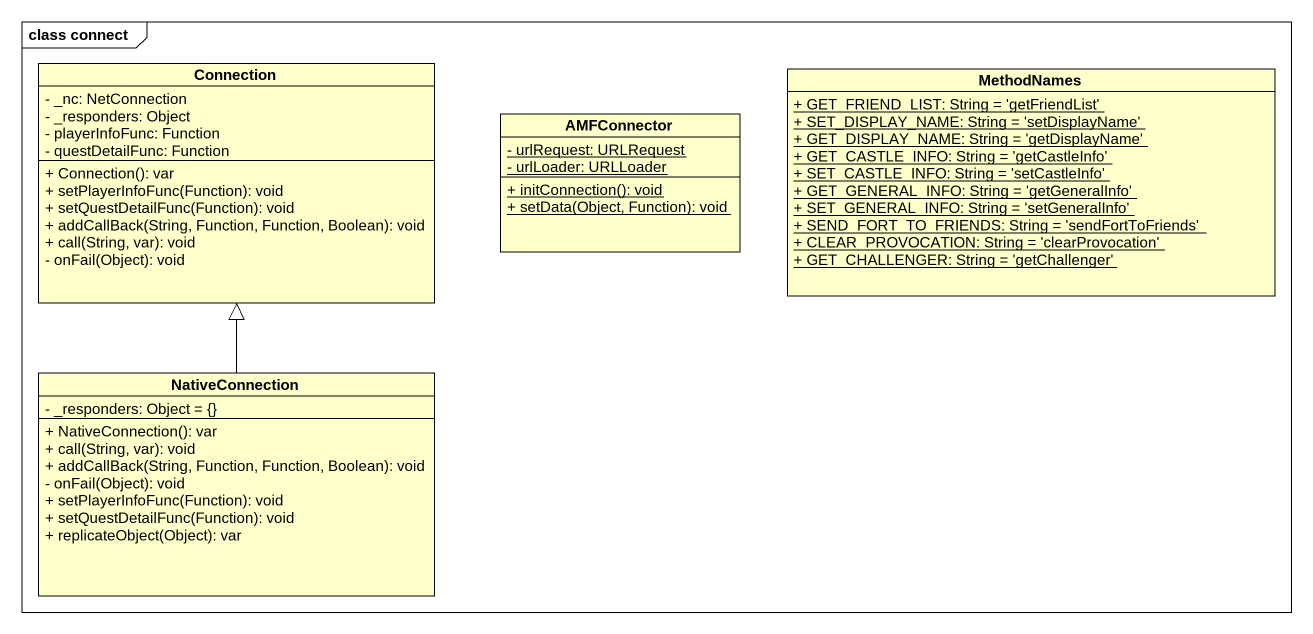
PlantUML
@startuml
mainframe class connect
hide circle
hide empty members
skinparam classAttributeIconSize 0
class Connection {
  - _nc: NetConnection
  - _responders: Object
  - playerInfoFunc: Function
  - questDetailFunc: Function
  + Connection(): var
  + setPlayerInfoFunc(Function): void
  + setQuestDetailFunc(Function): void
  + addCallBack(String, Function, Function, Boolean): void
  + call(String, var): void
  - onFail(Object): void
}
class MethodNames {
  {static} + GET_FRIEND_LIST: String = 'getFriendList'
  {static} + SET_DISPLAY_NAME: String = 'setDisplayName'
  {static} + GET_DISPLAY_NAME: String = 'getDisplayName'
  {static} + GET_CASTLE_INFO: String = 'getCastleInfo'
  {static} + SET_CASTLE_INFO: String = 'setCastleInfo'
  {static} + GET_GENERAL_INFO: String = 'getGeneralInfo'
  {static} + SET_GENERAL_INFO: String = 'setGeneralInfo'
  {static} + SEND_FORT_TO_FRIENDS: String = 'sendFortToFriends'
  {static} + CLEAR_PROVOCATION: String = 'clearProvocation'
  {static} + GET_CHALLENGER: String = 'getChallenger'
}
class AMFConnector {
  {static} - urlRequest: URLRequest
  {static} - urlLoader: URLLoader
  {static} + initConnection(): void
  {static} + setData(Object, Function): void
}
class NativeConnection {
  - _responders: Object = {}
  + NativeConnection(): var
  + call(String, var): void
  + addCallBack(String, Function, Function, Boolean): void
  - onFail(Object): void
  + setPlayerInfoFunc(Function): void
  + setQuestDetailFunc(Function): void
  + replicateObject(Object): var
}
NativeConnection -up-|> Connection
@enduml
